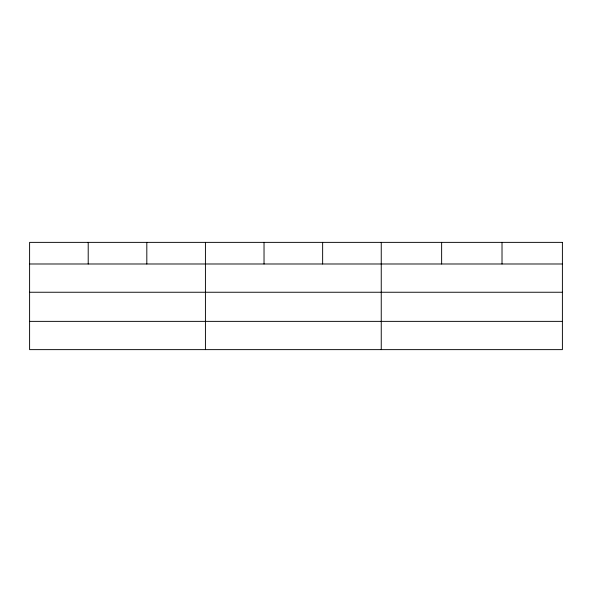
<?xml version="1.0" encoding="UTF-8"?>
<svg xmlns="http://www.w3.org/2000/svg" width="592" height="592" viewBox="0 0 592 592"><rect width="100%" height="100%" fill="white"/><g stroke="black" fill="none" stroke-linecap="round" stroke-linejoin="round"><path stroke-width="0.89" d="M29.6 263.988L562.4 263.988M29.6 292.248L562.4 292.248M29.6 321.367L562.4 321.367M502.016 242.372L502.016 263.988M441.632 242.372L441.632 263.988M381.248 242.372L381.248 349.628M322.64 242.372L322.64 263.988M264.032 242.372L264.032 263.988M205.424 242.372L205.424 349.628M146.816 242.372L146.816 263.988M88.208 242.372L88.208 263.988M562.4 242.372L29.6 242.372L29.6 349.628L562.4 349.628L562.4 242.372"/></g></svg>
